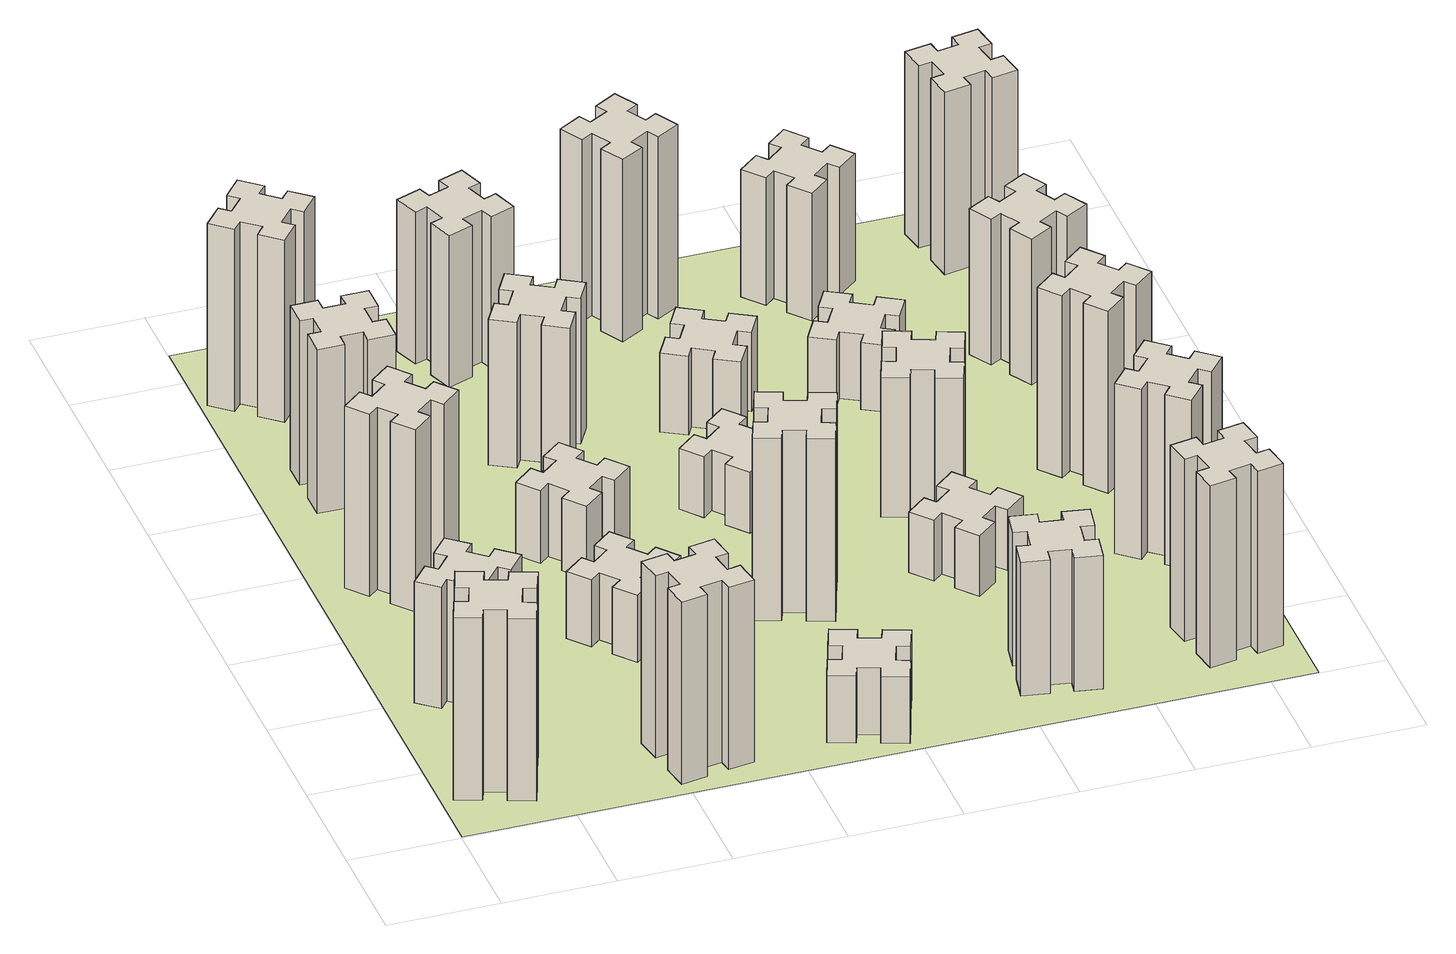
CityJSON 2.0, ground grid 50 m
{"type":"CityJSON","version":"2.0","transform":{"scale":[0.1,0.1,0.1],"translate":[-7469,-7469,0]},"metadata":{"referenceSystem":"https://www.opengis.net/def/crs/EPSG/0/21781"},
"CityObjects":{
"building1":{"type":"Building","attributes":{"class":"1000","function":"1000","usage":"1000","yearOfConstruction":2016,"roofType":"1000","measuredHeight":90,"storeysAboveGround":30,"storeysBelowGround":0},"geometry":[{"type":"Solid","lod":"1","boundaries":[[[[0,1,2,3,4,5,6,7,8,9,10,11,12,13,14,15,16,17,18,19]],[[17,16,20,21]],[[16,15,22,20]],[[15,14,23,22]],[[14,13,24,23]],[[13,12,25,24]],[[12,11,26,25]],[[11,10,27,26]],[[10,9,28,27]],[[9,8,29,28]],[[8,7,30,29]],[[7,6,31,30]],[[6,5,32,31]],[[5,4,33,32]],[[4,3,34,33]],[[3,2,35,34]],[[2,1,36,35]],[[1,0,37,36]],[[0,19,38,37]],[[19,18,39,38]],[[18,17,21,39]],[[24,25,26,27,28,29,30,31,32,33,34,35,36,37,38,39,21,20,22,23]]]]}]},
"building2":{"type":"Building","attributes":{"class":"1000","function":"1000","usage":"1000","yearOfConstruction":2016,"roofType":"1000","measuredHeight":60,"storeysAboveGround":30,"storeysBelowGround":0},"geometry":[{"type":"Solid","lod":"1","boundaries":[[[[40,41,42,43,44,45,46,47,48,49,50,51,52,53,54,55,56,57,58,59]],[[57,56,60,61]],[[56,55,62,60]],[[55,54,63,62]],[[54,53,64,63]],[[53,52,65,64]],[[52,51,66,65]],[[51,50,67,66]],[[50,49,68,67]],[[49,48,69,68]],[[48,47,70,69]],[[47,46,71,70]],[[46,45,72,71]],[[45,44,73,72]],[[44,43,74,73]],[[43,42,75,74]],[[42,41,76,75]],[[41,40,77,76]],[[40,59,78,77]],[[59,58,79,78]],[[58,57,61,79]],[[64,65,66,67,68,69,70,71,72,73,74,75,76,77,78,79,61,60,62,63]]]]}]},
"building3":{"type":"Building","attributes":{"class":"1000","function":"1000","usage":"1000","yearOfConstruction":2016,"roofType":"1000","measuredHeight":90,"storeysAboveGround":30,"storeysBelowGround":0},"geometry":[{"type":"Solid","lod":"1","boundaries":[[[[80,81,82,83,84,85,86,87,88,89,90,91,92,93,94,95,96,97,98,99]],[[97,96,100,101]],[[96,95,102,100]],[[95,94,103,102]],[[94,93,104,103]],[[93,92,105,104]],[[92,91,106,105]],[[91,90,107,106]],[[90,89,108,107]],[[89,88,109,108]],[[88,87,110,109]],[[87,86,111,110]],[[86,85,112,111]],[[85,84,113,112]],[[84,83,114,113]],[[83,82,115,114]],[[82,81,116,115]],[[81,80,117,116]],[[80,99,118,117]],[[99,98,119,118]],[[98,97,101,119]],[[104,105,106,107,108,109,110,111,112,113,114,115,116,117,118,119,101,100,102,103]]]]}]},
"building4":{"type":"Building","attributes":{"class":"1000","function":"1000","usage":"1000","yearOfConstruction":2016,"roofType":"1000","measuredHeight":81,"storeysAboveGround":30,"storeysBelowGround":0},"geometry":[{"type":"Solid","lod":"1","boundaries":[[[[120,121,122,123,124,125,126,127,128,129,130,131,132,133,134,135,136,137,138,139]],[[137,136,140,141]],[[136,135,142,140]],[[135,134,143,142]],[[134,133,144,143]],[[133,132,145,144]],[[132,131,146,145]],[[131,130,147,146]],[[130,129,148,147]],[[129,128,149,148]],[[128,127,150,149]],[[127,126,151,150]],[[126,125,152,151]],[[125,124,153,152]],[[124,123,154,153]],[[123,122,155,154]],[[122,121,156,155]],[[121,120,157,156]],[[120,139,158,157]],[[139,138,159,158]],[[138,137,141,159]],[[144,145,146,147,148,149,150,151,152,153,154,155,156,157,158,159,141,140,142,143]]]]}]},
"building5":{"type":"Building","attributes":{"class":"1000","function":"1000","usage":"1000","yearOfConstruction":2016,"roofType":"1000","measuredHeight":90,"storeysAboveGround":30,"storeysBelowGround":0},"geometry":[{"type":"Solid","lod":"1","boundaries":[[[[160,161,162,163,164,165,166,167,168,169,170,171,172,173,174,175,176,177,178,179]],[[177,176,180,181]],[[176,175,182,180]],[[175,174,183,182]],[[174,173,184,183]],[[173,172,185,184]],[[172,171,186,185]],[[171,170,187,186]],[[170,169,188,187]],[[169,168,189,188]],[[168,167,190,189]],[[167,166,191,190]],[[166,165,192,191]],[[165,164,193,192]],[[164,163,194,193]],[[163,162,195,194]],[[162,161,196,195]],[[161,160,197,196]],[[160,179,198,197]],[[179,178,199,198]],[[178,177,181,199]],[[184,185,186,187,188,189,190,191,192,193,194,195,196,197,198,199,181,180,182,183]]]]}]},
"building6":{"type":"Building","attributes":{"class":"1000","function":"1000","usage":"1000","yearOfConstruction":2016,"roofType":"1000","measuredHeight":90,"storeysAboveGround":30,"storeysBelowGround":0},"geometry":[{"type":"Solid","lod":"1","boundaries":[[[[200,201,202,203,204,205,206,207,208,209,210,211,212,213,214,215,216,217,218,219]],[[217,216,220,221]],[[216,215,222,220]],[[215,214,223,222]],[[214,213,224,223]],[[213,212,225,224]],[[212,211,226,225]],[[211,210,227,226]],[[210,209,228,227]],[[209,208,229,228]],[[208,207,230,229]],[[207,206,231,230]],[[206,205,232,231]],[[205,204,233,232]],[[204,203,234,233]],[[203,202,235,234]],[[202,201,236,235]],[[201,200,237,236]],[[200,219,238,237]],[[219,218,239,238]],[[218,217,221,239]],[[224,225,226,227,228,229,230,231,232,233,234,235,236,237,238,239,221,220,222,223]]]]}]},
"building7":{"type":"Building","attributes":{"class":"1000","function":"1000","usage":"1000","yearOfConstruction":2016,"roofType":"1000","measuredHeight":33,"storeysAboveGround":30,"storeysBelowGround":0},"geometry":[{"type":"Solid","lod":"1","boundaries":[[[[240,241,242,243,244,245,246,247,248,249,250,251,252,253,254,255,256,257,258,259]],[[257,256,260,261]],[[256,255,262,260]],[[255,254,263,262]],[[254,253,264,263]],[[253,252,265,264]],[[252,251,266,265]],[[251,250,267,266]],[[250,249,268,267]],[[249,248,269,268]],[[248,247,270,269]],[[247,246,271,270]],[[246,245,272,271]],[[245,244,273,272]],[[244,243,274,273]],[[243,242,275,274]],[[242,241,276,275]],[[241,240,277,276]],[[240,259,278,277]],[[259,258,279,278]],[[258,257,261,279]],[[264,265,266,267,268,269,270,271,272,273,274,275,276,277,278,279,261,260,262,263]]]]}]},
"building8":{"type":"Building","attributes":{"class":"1000","function":"1000","usage":"1000","yearOfConstruction":2016,"roofType":"1000","measuredHeight":36,"storeysAboveGround":30,"storeysBelowGround":0},"geometry":[{"type":"Solid","lod":"1","boundaries":[[[[280,281,282,283,284,285,286,287,288,289,290,291,292,293,294,295,296,297,298,299]],[[297,296,300,301]],[[296,295,302,300]],[[295,294,303,302]],[[294,293,304,303]],[[293,292,305,304]],[[292,291,306,305]],[[291,290,307,306]],[[290,289,308,307]],[[289,288,309,308]],[[288,287,310,309]],[[287,286,311,310]],[[286,285,312,311]],[[285,284,313,312]],[[284,283,314,313]],[[283,282,315,314]],[[282,281,316,315]],[[281,280,317,316]],[[280,299,318,317]],[[299,298,319,318]],[[298,297,301,319]],[[304,305,306,307,308,309,310,311,312,313,314,315,316,317,318,319,301,300,302,303]]]]}]},
"building9":{"type":"Building","attributes":{"class":"1000","function":"1000","usage":"1000","yearOfConstruction":2016,"roofType":"1000","measuredHeight":33,"storeysAboveGround":30,"storeysBelowGround":0},"geometry":[{"type":"Solid","lod":"1","boundaries":[[[[320,321,322,323,324,325,326,327,328,329,330,331,332,333,334,335,336,337,338,339]],[[337,336,340,341]],[[336,335,342,340]],[[335,334,343,342]],[[334,333,344,343]],[[333,332,345,344]],[[332,331,346,345]],[[331,330,347,346]],[[330,329,348,347]],[[329,328,349,348]],[[328,327,350,349]],[[327,326,351,350]],[[326,325,352,351]],[[325,324,353,352]],[[324,323,354,353]],[[323,322,355,354]],[[322,321,356,355]],[[321,320,357,356]],[[320,339,358,357]],[[339,338,359,358]],[[338,337,341,359]],[[344,345,346,347,348,349,350,351,352,353,354,355,356,357,358,359,341,340,342,343]]]]}]},
"building10":{"type":"Building","attributes":{"class":"1000","function":"1000","usage":"1000","yearOfConstruction":2016,"roofType":"1000","measuredHeight":72,"storeysAboveGround":30,"storeysBelowGround":0},"geometry":[{"type":"Solid","lod":"1","boundaries":[[[[360,361,362,363,364,365,366,367,368,369,370,371,372,373,374,375,376,377,378,379]],[[377,376,380,381]],[[376,375,382,380]],[[375,374,383,382]],[[374,373,384,383]],[[373,372,385,384]],[[372,371,386,385]],[[371,370,387,386]],[[370,369,388,387]],[[369,368,389,388]],[[368,367,390,389]],[[367,366,391,390]],[[366,365,392,391]],[[365,364,393,392]],[[364,363,394,393]],[[363,362,395,394]],[[362,361,396,395]],[[361,360,397,396]],[[360,379,398,397]],[[379,378,399,398]],[[378,377,381,399]],[[384,385,386,387,388,389,390,391,392,393,394,395,396,397,398,399,381,380,382,383]]]]}]},
"building11":{"type":"Building","attributes":{"class":"1000","function":"1000","usage":"1000","yearOfConstruction":2016,"roofType":"1000","measuredHeight":75,"storeysAboveGround":30,"storeysBelowGround":0},"geometry":[{"type":"Solid","lod":"1","boundaries":[[[[400,401,402,403,404,405,406,407,408,409,410,411,412,413,414,415,416,417,418,419]],[[417,416,420,421]],[[416,415,422,420]],[[415,414,423,422]],[[414,413,424,423]],[[413,412,425,424]],[[412,411,426,425]],[[411,410,427,426]],[[410,409,428,427]],[[409,408,429,428]],[[408,407,430,429]],[[407,406,431,430]],[[406,405,432,431]],[[405,404,433,432]],[[404,403,434,433]],[[403,402,435,434]],[[402,401,436,435]],[[401,400,437,436]],[[400,419,438,437]],[[419,418,439,438]],[[418,417,421,439]],[[424,425,426,427,428,429,430,431,432,433,434,435,436,437,438,439,421,420,422,423]]]]}]},
"building12":{"type":"Building","attributes":{"class":"1000","function":"1000","usage":"1000","yearOfConstruction":2016,"roofType":"1000","measuredHeight":90,"storeysAboveGround":30,"storeysBelowGround":0},"geometry":[{"type":"Solid","lod":"1","boundaries":[[[[440,441,442,443,444,445,446,447,448,449,450,451,452,453,454,455,456,457,458,459]],[[457,456,460,461]],[[456,455,462,460]],[[455,454,463,462]],[[454,453,464,463]],[[453,452,465,464]],[[452,451,466,465]],[[451,450,467,466]],[[450,449,468,467]],[[449,448,469,468]],[[448,447,470,469]],[[447,446,471,470]],[[446,445,472,471]],[[445,444,473,472]],[[444,443,474,473]],[[443,442,475,474]],[[442,441,476,475]],[[441,440,477,476]],[[440,459,478,477]],[[459,458,479,478]],[[458,457,461,479]],[[464,465,466,467,468,469,470,471,472,473,474,475,476,477,478,479,461,460,462,463]]]]}]},
"building13":{"type":"Building","attributes":{"class":"1000","function":"1000","usage":"1000","yearOfConstruction":2016,"roofType":"1000","measuredHeight":30,"storeysAboveGround":30,"storeysBelowGround":0},"geometry":[{"type":"Solid","lod":"1","boundaries":[[[[480,481,482,483,484,485,486,487,488,489,490,491,492,493,494,495,496,497,498,499]],[[497,496,500,501]],[[496,495,502,500]],[[495,494,503,502]],[[494,493,504,503]],[[493,492,505,504]],[[492,491,506,505]],[[491,490,507,506]],[[490,489,508,507]],[[489,488,509,508]],[[488,487,510,509]],[[487,486,511,510]],[[486,485,512,511]],[[485,484,513,512]],[[484,483,514,513]],[[483,482,515,514]],[[482,481,516,515]],[[481,480,517,516]],[[480,499,518,517]],[[499,498,519,518]],[[498,497,501,519]],[[504,505,506,507,508,509,510,511,512,513,514,515,516,517,518,519,501,500,502,503]]]]}]},
"building14":{"type":"Building","attributes":{"class":"1000","function":"1000","usage":"1000","yearOfConstruction":2016,"roofType":"1000","measuredHeight":39,"storeysAboveGround":30,"storeysBelowGround":0},"geometry":[{"type":"Solid","lod":"1","boundaries":[[[[520,521,522,523,524,525,526,527,528,529,530,531,532,533,534,535,536,537,538,539]],[[537,536,540,541]],[[536,535,542,540]],[[535,534,543,542]],[[534,533,544,543]],[[533,532,545,544]],[[532,531,546,545]],[[531,530,547,546]],[[530,529,548,547]],[[529,528,549,548]],[[528,527,550,549]],[[527,526,551,550]],[[526,525,552,551]],[[525,524,553,552]],[[524,523,554,553]],[[523,522,555,554]],[[522,521,556,555]],[[521,520,557,556]],[[520,539,558,557]],[[539,538,559,558]],[[538,537,541,559]],[[544,545,546,547,548,549,550,551,552,553,554,555,556,557,558,559,541,540,542,543]]]]}]},
"building15":{"type":"Building","attributes":{"class":"1000","function":"1000","usage":"1000","yearOfConstruction":2016,"roofType":"1000","measuredHeight":66,"storeysAboveGround":30,"storeysBelowGround":0},"geometry":[{"type":"Solid","lod":"1","boundaries":[[[[560,561,562,563,564,565,566,567,568,569,570,571,572,573,574,575,576,577,578,579]],[[577,576,580,581]],[[576,575,582,580]],[[575,574,583,582]],[[574,573,584,583]],[[573,572,585,584]],[[572,571,586,585]],[[571,570,587,586]],[[570,569,588,587]],[[569,568,589,588]],[[568,567,590,589]],[[567,566,591,590]],[[566,565,592,591]],[[565,564,593,592]],[[564,563,594,593]],[[563,562,595,594]],[[562,561,596,595]],[[561,560,597,596]],[[560,579,598,597]],[[579,578,599,598]],[[578,577,581,599]],[[584,585,586,587,588,589,590,591,592,593,594,595,596,597,598,599,581,580,582,583]]]]}]},
"building16":{"type":"Building","attributes":{"class":"1000","function":"1000","usage":"1000","yearOfConstruction":2016,"roofType":"1000","measuredHeight":90,"storeysAboveGround":30,"storeysBelowGround":0},"geometry":[{"type":"Solid","lod":"1","boundaries":[[[[600,601,602,603,604,605,606,607,608,609,610,611,612,613,614,615,616,617,618,619]],[[617,616,620,621]],[[616,615,622,620]],[[615,614,623,622]],[[614,613,624,623]],[[613,612,625,624]],[[612,611,626,625]],[[611,610,627,626]],[[610,609,628,627]],[[609,608,629,628]],[[608,607,630,629]],[[607,606,631,630]],[[606,605,632,631]],[[605,604,633,632]],[[604,603,634,633]],[[603,602,635,634]],[[602,601,636,635]],[[601,600,637,636]],[[600,619,638,637]],[[619,618,639,638]],[[618,617,621,639]],[[624,625,626,627,628,629,630,631,632,633,634,635,636,637,638,639,621,620,622,623]]]]}]},
"building17":{"type":"Building","attributes":{"class":"1000","function":"1000","usage":"1000","yearOfConstruction":2016,"roofType":"1000","measuredHeight":30,"storeysAboveGround":30,"storeysBelowGround":0},"geometry":[{"type":"Solid","lod":"1","boundaries":[[[[640,641,642,643,644,645,646,647,648,649,650,651,652,653,654,655,656,657,658,659]],[[657,656,660,661]],[[656,655,662,660]],[[655,654,663,662]],[[654,653,664,663]],[[653,652,665,664]],[[652,651,666,665]],[[651,650,667,666]],[[650,649,668,667]],[[649,648,669,668]],[[648,647,670,669]],[[647,646,671,670]],[[646,645,672,671]],[[645,644,673,672]],[[644,643,674,673]],[[643,642,675,674]],[[642,641,676,675]],[[641,640,677,676]],[[640,659,678,677]],[[659,658,679,678]],[[658,657,661,679]],[[664,665,666,667,668,669,670,671,672,673,674,675,676,677,678,679,661,660,662,663]]]]}]},
"building18":{"type":"Building","attributes":{"class":"1000","function":"1000","usage":"1000","yearOfConstruction":2016,"roofType":"1000","measuredHeight":69,"storeysAboveGround":30,"storeysBelowGround":0},"geometry":[{"type":"Solid","lod":"1","boundaries":[[[[680,681,682,683,684,685,686,687,688,689,690,691,692,693,694,695,696,697,698,699]],[[697,696,700,701]],[[696,695,702,700]],[[695,694,703,702]],[[694,693,704,703]],[[693,692,705,704]],[[692,691,706,705]],[[691,690,707,706]],[[690,689,708,707]],[[689,688,709,708]],[[688,687,710,709]],[[687,686,711,710]],[[686,685,712,711]],[[685,684,713,712]],[[684,683,714,713]],[[683,682,715,714]],[[682,681,716,715]],[[681,680,717,716]],[[680,699,718,717]],[[699,698,719,718]],[[698,697,701,719]],[[704,705,706,707,708,709,710,711,712,713,714,715,716,717,718,719,701,700,702,703]]]]}]},
"building19":{"type":"Building","attributes":{"class":"1000","function":"1000","usage":"1000","yearOfConstruction":2016,"roofType":"1000","measuredHeight":33,"storeysAboveGround":30,"storeysBelowGround":0},"geometry":[{"type":"Solid","lod":"1","boundaries":[[[[720,721,722,723,724,725,726,727,728,729,730,731,732,733,734,735,736,737,738,739]],[[737,736,740,741]],[[736,735,742,740]],[[735,734,743,742]],[[734,733,744,743]],[[733,732,745,744]],[[732,731,746,745]],[[731,730,747,746]],[[730,729,748,747]],[[729,728,749,748]],[[728,727,750,749]],[[727,726,751,750]],[[726,725,752,751]],[[725,724,753,752]],[[724,723,754,753]],[[723,722,755,754]],[[722,721,756,755]],[[721,720,757,756]],[[720,739,758,757]],[[739,738,759,758]],[[738,737,741,759]],[[744,745,746,747,748,749,750,751,752,753,754,755,756,757,758,759,741,740,742,743]]]]}]},
"building20":{"type":"Building","attributes":{"class":"1000","function":"1000","usage":"1000","yearOfConstruction":2016,"roofType":"1000","measuredHeight":90,"storeysAboveGround":30,"storeysBelowGround":0},"geometry":[{"type":"Solid","lod":"1","boundaries":[[[[760,761,762,763,764,765,766,767,768,769,770,771,772,773,774,775,776,777,778,779]],[[777,776,780,781]],[[776,775,782,780]],[[775,774,783,782]],[[774,773,784,783]],[[773,772,785,784]],[[772,771,786,785]],[[771,770,787,786]],[[770,769,788,787]],[[769,768,789,788]],[[768,767,790,789]],[[767,766,791,790]],[[766,765,792,791]],[[765,764,793,792]],[[764,763,794,793]],[[763,762,795,794]],[[762,761,796,795]],[[761,760,797,796]],[[760,779,798,797]],[[779,778,799,798]],[[778,777,781,799]],[[784,785,786,787,788,789,790,791,792,793,794,795,796,797,798,799,781,780,782,783]]]]}]},
"building21":{"type":"Building","attributes":{"class":"1000","function":"1000","usage":"1000","yearOfConstruction":2016,"roofType":"1000","measuredHeight":63,"storeysAboveGround":30,"storeysBelowGround":0},"geometry":[{"type":"Solid","lod":"1","boundaries":[[[[800,801,802,803,804,805,806,807,808,809,810,811,812,813,814,815,816,817,818,819]],[[817,816,820,821]],[[816,815,822,820]],[[815,814,823,822]],[[814,813,824,823]],[[813,812,825,824]],[[812,811,826,825]],[[811,810,827,826]],[[810,809,828,827]],[[809,808,829,828]],[[808,807,830,829]],[[807,806,831,830]],[[806,805,832,831]],[[805,804,833,832]],[[804,803,834,833]],[[803,802,835,834]],[[802,801,836,835]],[[801,800,837,836]],[[800,819,838,837]],[[819,818,839,838]],[[818,817,821,839]],[[824,825,826,827,828,829,830,831,832,833,834,835,836,837,838,839,821,820,822,823]]]]}]},
"building22":{"type":"Building","attributes":{"class":"1000","function":"1000","usage":"1000","yearOfConstruction":2016,"roofType":"1000","measuredHeight":84,"storeysAboveGround":30,"storeysBelowGround":0},"geometry":[{"type":"Solid","lod":"1","boundaries":[[[[840,841,842,843,844,845,846,847,848,849,850,851,852,853,854,855,856,857,858,859]],[[857,856,860,861]],[[856,855,862,860]],[[855,854,863,862]],[[854,853,864,863]],[[853,852,865,864]],[[852,851,866,865]],[[851,850,867,866]],[[850,849,868,867]],[[849,848,869,868]],[[848,847,870,869]],[[847,846,871,870]],[[846,845,872,871]],[[845,844,873,872]],[[844,843,874,873]],[[843,842,875,874]],[[842,841,876,875]],[[841,840,877,876]],[[840,859,878,877]],[[859,858,879,878]],[[858,857,861,879]],[[864,865,866,867,868,869,870,871,872,873,874,875,876,877,878,879,861,860,862,863]]]]}]},
"building23":{"type":"Building","attributes":{"class":"1000","function":"1000","usage":"1000","yearOfConstruction":2016,"roofType":"1000","measuredHeight":90,"storeysAboveGround":30,"storeysBelowGround":0},"geometry":[{"type":"Solid","lod":"1","boundaries":[[[[880,881,882,883,884,885,886,887,888,889,890,891,892,893,894,895,896,897,898,899]],[[897,896,900,901]],[[896,895,902,900]],[[895,894,903,902]],[[894,893,904,903]],[[893,892,905,904]],[[892,891,906,905]],[[891,890,907,906]],[[890,889,908,907]],[[889,888,909,908]],[[888,887,910,909]],[[887,886,911,910]],[[886,885,912,911]],[[885,884,913,912]],[[884,883,914,913]],[[883,882,915,914]],[[882,881,916,915]],[[881,880,917,916]],[[880,899,918,917]],[[899,898,919,918]],[[898,897,901,919]],[[904,905,906,907,908,909,910,911,912,913,914,915,916,917,918,919,901,900,902,903]]]]}]},
"building24":{"type":"Building","attributes":{"class":"1000","function":"1000","usage":"1000","yearOfConstruction":2016,"roofType":"1000","measuredHeight":72,"storeysAboveGround":30,"storeysBelowGround":0},"geometry":[{"type":"Solid","lod":"1","boundaries":[[[[920,921,922,923,924,925,926,927,928,929,930,931,932,933,934,935,936,937,938,939]],[[937,936,940,941]],[[936,935,942,940]],[[935,934,943,942]],[[934,933,944,943]],[[933,932,945,944]],[[932,931,946,945]],[[931,930,947,946]],[[930,929,948,947]],[[929,928,949,948]],[[928,927,950,949]],[[927,926,951,950]],[[926,925,952,951]],[[925,924,953,952]],[[924,923,954,953]],[[923,922,955,954]],[[922,921,956,955]],[[921,920,957,956]],[[920,939,958,957]],[[939,938,959,958]],[[938,937,941,959]],[[944,945,946,947,948,949,950,951,952,953,954,955,956,957,958,959,941,940,942,943]]]]}]},
"building25":{"type":"Building","attributes":{"class":"1000","function":"1000","usage":"1000","yearOfConstruction":2016,"roofType":"1000","measuredHeight":90,"storeysAboveGround":30,"storeysBelowGround":0},"geometry":[{"type":"Solid","lod":"1","boundaries":[[[[960,961,962,963,964,965,966,967,968,969,970,971,972,973,974,975,976,977,978,979]],[[977,976,980,981]],[[976,975,982,980]],[[975,974,983,982]],[[974,973,984,983]],[[973,972,985,984]],[[972,971,986,985]],[[971,970,987,986]],[[970,969,988,987]],[[969,968,989,988]],[[968,967,990,989]],[[967,966,991,990]],[[966,965,992,991]],[[965,964,993,992]],[[964,963,994,993]],[[963,962,995,994]],[[962,961,996,995]],[[961,960,997,996]],[[960,979,998,997]],[[979,978,999,998]],[[978,977,981,999]],[[984,985,986,987,988,989,990,991,992,993,994,995,996,997,998,999,981,980,982,983]]]]}]},
"landuse1":{"type":"LandUse","attributes":{"name":"plot1","function":"1010"},"geometry":[{"type":"MultiSurface","lod":"1","boundaries":[[[1000,1001,1002,1003]]]}]}
},
"vertices":[
[189,460,0],[155,366,0],[99,387,0],[57,274,0],[170,233,0],[191,289,0],[285,255,0],[264,199,0],[377,157,0],[418,270,0],[362,291,0],[396,385,0],[452,364,0],[493,477,0],[380,518,0],[360,462,0],[266,496,0],[287,552,0],[174,593,0],[133,480,0],[266,496,900],[287,552,900],[360,462,900],[380,518,900],[493,477,900],[452,364,900],[396,385,900],[362,291,900],[418,270,900],[377,157,900],[264,199,900],[285,255,900],[191,289,900],[170,233,900],[57,274,900],[99,387,900],[155,366,900],[189,460,900],[133,480,900],[174,593,900],
[484,1067,0],[408,1132,0],[446,1178,0],[354,1255,0],[277,1163,0],[323,1124,0],[259,1048,0],[213,1086,0],[136,994,0],[228,917,0],[266,963,0],[343,899,0],[304,853,0],[396,776,0],[473,868,0],[427,906,0],[492,983,0],[538,944,0],[615,1036,0],[523,1113,0],[492,983,600],[538,944,600],[427,906,600],[473,868,600],[396,776,600],[304,853,600],[343,899,600],[266,963,600],[228,917,600],[136,994,600],[213,1086,600],[259,1048,600],[323,1124,600],[277,1163,600],[354,1255,600],[446,1178,600],[408,1132,600],[484,1067,600],[523,1113,600],[615,1036,600],
[492,1888,0],[427,1964,0],[473,2003,0],[396,2095,0],[304,2018,0],[343,1972,0],[266,1907,0],[228,1953,0],[136,1876,0],[213,1784,0],[259,1823,0],[323,1746,0],[277,1708,0],[354,1616,0],[446,1693,0],[408,1739,0],[484,1803,0],[523,1757,0],[615,1834,0],[538,1926,0],[484,1803,900],[523,1757,900],[408,1739,900],[446,1693,900],[354,1616,900],[277,1708,900],[323,1746,900],[259,1823,900],[213,1784,900],[136,1876,900],[228,1953,900],[266,1907,900],[343,1972,900],[304,2018,900],[396,2095,900],[473,2003,900],[427,1964,900],[492,1888,900],[538,1926,900],[615,1834,900],
[485,2545,0],[485,2645,0],[545,2645,0],[545,2765,0],[425,2765,0],[425,2705,0],[325,2705,0],[325,2765,0],[205,2765,0],[205,2645,0],[265,2645,0],[265,2545,0],[205,2545,0],[205,2425,0],[325,2425,0],[325,2485,0],[425,2485,0],[425,2425,0],[545,2425,0],[545,2545,0],[425,2485,810],[425,2425,810],[325,2485,810],[325,2425,810],[205,2425,810],[205,2545,810],[265,2545,810],[265,2645,810],[205,2645,810],[205,2765,810],[325,2765,810],[325,2705,810],[425,2705,810],[425,2765,810],[545,2765,810],[545,2645,810],[485,2645,810],[485,2545,810],[545,2545,810],[545,2425,810],
[1085,158,0],[1184,176,0],[1194,117,0],[1312,137,0],[1291,256,0],[1232,245,0],[1215,344,0],[1274,354,0],[1253,472,0],[1135,451,0],[1145,392,0],[1047,375,0],[1037,434,0],[918,413,0],[939,295,0],[998,305,0],[1016,207,0],[957,197,0],[977,78,0],[1096,99,0],[1016,207,900],[957,197,900],[998,305,900],[939,295,900],[918,413,900],[1037,434,900],[1047,375,900],[1145,392,900],[1135,451,900],[1253,472,900],[1274,354,900],[1215,344,900],[1232,245,900],[1291,256,900],[1312,137,900],[1194,117,900],[1184,176,900],[1085,158,900],[1096,99,900],[977,78,900],
[384,3387,0],[308,3452,0],[346,3498,0],[254,3575,0],[177,3483,0],[223,3444,0],[159,3368,0],[113,3406,0],[36,3314,0],[128,3237,0],[166,3283,0],[243,3219,0],[204,3173,0],[296,3096,0],[373,3188,0],[327,3226,0],[392,3303,0],[438,3264,0],[515,3356,0],[423,3433,0],[392,3303,900],[438,3264,900],[327,3226,900],[373,3188,900],[296,3096,900],[204,3173,900],[243,3219,900],[166,3283,900],[128,3237,900],[36,3314,900],[113,3406,900],[159,3368,900],[223,3444,900],[177,3483,900],[254,3575,900],[346,3498,900],[308,3452,900],[384,3387,900],[423,3433,900],[515,3356,900],
[1083,1332,0],[1006,1267,0],[968,1313,0],[876,1236,0],[953,1144,0],[999,1183,0],[1063,1106,0],[1017,1068,0],[1094,976,0],[1186,1053,0],[1148,1099,0],[1224,1163,0],[1263,1117,0],[1355,1194,0],[1278,1286,0],[1232,1248,0],[1167,1324,0],[1213,1363,0],[1136,1455,0],[1044,1378,0],[1167,1324,330],[1213,1363,330],[1232,1248,330],[1278,1286,330],[1355,1194,330],[1263,1117,330],[1224,1163,330],[1148,1099,330],[1186,1053,330],[1094,976,330],[1017,1068,330],[1063,1106,330],[999,1183,330],[953,1144,330],[876,1236,330],[968,1313,330],[1006,1267,330],[1083,1332,330],[1044,1378,330],[1136,1455,330],
[1083,1972,0],[1006,1907,0],[968,1953,0],[876,1876,0],[953,1784,0],[999,1823,0],[1063,1746,0],[1017,1708,0],[1094,1616,0],[1186,1693,0],[1148,1739,0],[1224,1803,0],[1263,1757,0],[1355,1834,0],[1278,1926,0],[1232,1888,0],[1167,1964,0],[1213,2003,0],[1136,2095,0],[1044,2018,0],[1167,1964,360],[1213,2003,360],[1232,1888,360],[1278,1926,360],[1355,1834,360],[1263,1757,360],[1224,1803,360],[1148,1739,360],[1186,1693,360],[1094,1616,360],[1017,1708,360],[1063,1746,360],[999,1823,360],[953,1784,360],[876,1876,360],[968,1953,360],[1006,1907,360],[1083,1972,360],[1044,2018,360],[1136,2095,360],
[1769,360,0],[1735,266,0],[1679,287,0],[1637,174,0],[1750,133,0],[1771,189,0],[1865,155,0],[1844,99,0],[1957,57,0],[1998,170,0],[1942,191,0],[1976,285,0],[2032,264,0],[2073,377,0],[1960,418,0],[1940,362,0],[1846,396,0],[1867,452,0],[1754,493,0],[1713,380,0],[1846,396,330],[1867,452,330],[1940,362,330],[1960,418,330],[2073,377,330],[2032,264,330],[1976,285,330],[1942,191,330],[1998,170,330],[1957,57,330],[1844,99,330],[1865,155,330],[1771,189,330],[1750,133,330],[1637,174,330],[1679,287,330],[1735,266,330],[1769,360,330],[1713,380,330],[1754,493,330],
[1314,2666,0],[1227,2716,0],[1257,2768,0],[1153,2828,0],[1093,2724,0],[1145,2694,0],[1095,2607,0],[1043,2637,0],[983,2533,0],[1087,2473,0],[1117,2525,0],[1204,2475,0],[1174,2423,0],[1278,2363,0],[1338,2467,0],[1286,2497,0],[1336,2584,0],[1388,2554,0],[1448,2658,0],[1344,2718,0],[1336,2584,720],[1388,2554,720],[1286,2497,720],[1338,2467,720],[1278,2363,720],[1174,2423,720],[1204,2475,720],[1117,2525,720],[1087,2473,720],[983,2533,720],[1043,2637,720],[1095,2607,720],[1145,2694,720],[1093,2724,720],[1153,2828,720],[1257,2768,720],[1227,2716,720],[1314,2666,720],[1344,2718,720],[1448,2658,720],
[1125,3456,0],[1031,3422,0],[1010,3478,0],[897,3437,0],[939,3324,0],[995,3345,0],[1029,3251,0],[973,3230,0],[1014,3117,0],[1127,3159,0],[1106,3215,0],[1200,3249,0],[1220,3193,0],[1333,3234,0],[1292,3347,0],[1236,3326,0],[1202,3420,0],[1258,3440,0],[1217,3553,0],[1104,3512,0],[1202,3420,750],[1258,3440,750],[1236,3326,750],[1292,3347,750],[1333,3234,750],[1220,3193,750],[1200,3249,750],[1106,3215,750],[1127,3159,750],[1014,3117,750],[973,3230,750],[1029,3251,750],[995,3345,750],[939,3324,750],[897,3437,750],[1010,3478,750],[1031,3422,750],[1125,3456,750],[1104,3512,750],[1217,3553,750],
[1769,1300,0],[1735,1206,0],[1679,1227,0],[1637,1114,0],[1750,1073,0],[1771,1129,0],[1865,1095,0],[1844,1039,0],[1957,997,0],[1998,1110,0],[1942,1131,0],[1976,1225,0],[2032,1204,0],[2073,1317,0],[1960,1358,0],[1940,1302,0],[1846,1336,0],[1867,1392,0],[1754,1433,0],[1713,1320,0],[1846,1336,900],[1867,1392,900],[1940,1302,900],[1960,1358,900],[2073,1317,900],[2032,1204,900],[1976,1225,900],[1942,1131,900],[1998,1110,900],[1957,997,900],[1844,1039,900],[1865,1095,900],[1771,1129,900],[1750,1073,900],[1637,1114,900],[1679,1227,900],[1735,1206,900],[1769,1300,900],[1713,1320,900],[1754,1433,900],
[1972,1988,0],[1907,2064,0],[1953,2103,0],[1876,2195,0],[1784,2118,0],[1823,2072,0],[1746,2007,0],[1708,2053,0],[1616,1976,0],[1693,1884,0],[1739,1923,0],[1803,1846,0],[1757,1808,0],[1834,1716,0],[1926,1793,0],[1888,1839,0],[1964,1903,0],[2003,1857,0],[2095,1934,0],[2018,2026,0],[1964,1903,300],[2003,1857,300],[1888,1839,300],[1926,1793,300],[1834,1716,300],[1757,1808,300],[1803,1846,300],[1739,1923,300],[1693,1884,300],[1616,1976,300],[1708,2053,300],[1746,2007,300],[1823,2072,300],[1784,2118,300],[1876,2195,300],[1953,2103,300],[1907,2064,300],[1972,1988,300],[2018,2026,300],[2095,1934,300],
[2026,2497,0],[2076,2584,0],[2128,2554,0],[2188,2658,0],[2084,2718,0],[2054,2666,0],[1967,2716,0],[1997,2768,0],[1893,2828,0],[1833,2724,0],[1885,2694,0],[1835,2607,0],[1783,2637,0],[1723,2533,0],[1827,2473,0],[1857,2525,0],[1944,2475,0],[1914,2423,0],[2018,2363,0],[2078,2467,0],[1944,2475,390],[1914,2423,390],[1857,2525,390],[1827,2473,390],[1723,2533,390],[1783,2637,390],[1835,2607,390],[1885,2694,390],[1833,2724,390],[1893,2828,390],[1997,2768,390],[1967,2716,390],[2054,2666,390],[2084,2718,390],[2188,2658,390],[2128,2554,390],[2076,2584,390],[2026,2497,390],[2078,2467,390],[2018,2363,390],
[2596,444,0],[2578,345,0],[2519,356,0],[2498,237,0],[2617,217,0],[2627,276,0],[2725,258,0],[2715,199,0],[2833,178,0],[2854,297,0],[2795,307,0],[2812,405,0],[2871,395,0],[2892,513,0],[2774,534,0],[2764,475,0],[2665,492,0],[2676,551,0],[2557,572,0],[2537,454,0],[2665,492,660],[2676,551,660],[2764,475,660],[2774,534,660],[2892,513,660],[2871,395,660],[2812,405,660],[2795,307,660],[2854,297,660],[2833,178,660],[2715,199,660],[2725,258,660],[2627,276,660],[2617,217,660],[2498,237,660],[2519,356,660],[2578,345,660],[2596,444,660],[2537,454,660],[2557,572,660],
[1844,3556,0],[1757,3506,0],[1727,3558,0],[1623,3498,0],[1683,3394,0],[1735,3424,0],[1785,3337,0],[1733,3307,0],[1793,3203,0],[1897,3263,0],[1867,3315,0],[1954,3365,0],[1984,3313,0],[2088,3373,0],[2028,3477,0],[1976,3447,0],[1926,3534,0],[1978,3564,0],[1918,3668,0],[1814,3608,0],[1926,3534,900],[1978,3564,900],[1976,3447,900],[2028,3477,900],[2088,3373,900],[1984,3313,900],[1954,3365,900],[1867,3315,900],[1897,3263,900],[1793,3203,900],[1733,3307,900],[1785,3337,900],[1735,3424,900],[1683,3394,900],[1623,3498,900],[1727,3558,900],[1757,3506,900],[1844,3556,900],[1814,3608,900],[1918,3668,900],
[2563,1332,0],[2486,1267,0],[2448,1313,0],[2356,1236,0],[2433,1144,0],[2479,1183,0],[2543,1106,0],[2497,1068,0],[2574,976,0],[2666,1053,0],[2628,1099,0],[2704,1163,0],[2743,1117,0],[2835,1194,0],[2758,1286,0],[2712,1248,0],[2647,1324,0],[2693,1363,0],[2616,1455,0],[2524,1378,0],[2647,1324,300],[2693,1363,300],[2712,1248,300],[2758,1286,300],[2835,1194,300],[2743,1117,300],[2704,1163,300],[2628,1099,300],[2666,1053,300],[2574,976,300],[2497,1068,300],[2543,1106,300],[2479,1183,300],[2433,1144,300],[2356,1236,300],[2448,1313,300],[2486,1267,300],[2563,1332,300],[2524,1378,300],[2616,1455,300],
[2682,1671,0],[2716,1765,0],[2772,1744,0],[2813,1857,0],[2700,1898,0],[2680,1842,0],[2586,1876,0],[2607,1932,0],[2494,1973,0],[2453,1860,0],[2509,1840,0],[2475,1746,0],[2419,1767,0],[2377,1654,0],[2490,1613,0],[2511,1669,0],[2605,1635,0],[2584,1579,0],[2697,1537,0],[2738,1650,0],[2605,1635,690],[2584,1579,690],[2511,1669,690],[2490,1613,690],[2377,1654,690],[2419,1767,690],[2475,1746,690],[2509,1840,690],[2453,1860,690],[2494,1973,690],[2607,1932,690],[2586,1876,690],[2680,1842,690],[2700,1898,690],[2813,1857,690],[2772,1744,690],[2716,1765,690],[2682,1671,690],[2738,1650,690],[2697,1537,690],
[2666,2497,0],[2716,2584,0],[2768,2554,0],[2828,2658,0],[2724,2718,0],[2694,2666,0],[2607,2716,0],[2637,2768,0],[2533,2828,0],[2473,2724,0],[2525,2694,0],[2475,2607,0],[2423,2637,0],[2363,2533,0],[2467,2473,0],[2497,2525,0],[2584,2475,0],[2554,2423,0],[2658,2363,0],[2718,2467,0],[2584,2475,330],[2554,2423,330],[2497,2525,330],[2467,2473,330],[2363,2533,330],[2423,2637,330],[2475,2607,330],[2525,2694,330],[2473,2724,330],[2533,2828,330],[2637,2768,330],[2607,2716,330],[2694,2666,330],[2724,2718,330],[2828,2658,330],[2768,2554,330],[2716,2584,330],[2666,2497,330],[2718,2467,330],[2658,2363,330],
[3465,492,0],[3367,475,0],[3357,534,0],[3238,513,0],[3259,395,0],[3318,405,0],[3336,307,0],[3277,297,0],[3297,178,0],[3416,199,0],[3405,258,0],[3504,276,0],[3514,217,0],[3632,237,0],[3611,356,0],[3552,345,0],[3535,444,0],[3594,454,0],[3573,572,0],[3455,551,0],[3535,444,900],[3594,454,900],[3552,345,900],[3611,356,900],[3632,237,900],[3514,217,900],[3504,276,900],[3405,258,900],[3416,199,900],[3297,178,900],[3277,297,900],[3336,307,900],[3318,405,900],[3259,395,900],[3238,513,900],[3357,534,900],[3367,475,900],[3465,492,900],[3455,551,900],[3573,572,900],
[2712,3368,0],[2647,3444,0],[2693,3483,0],[2616,3575,0],[2524,3498,0],[2563,3452,0],[2486,3387,0],[2448,3433,0],[2356,3356,0],[2433,3264,0],[2479,3303,0],[2543,3226,0],[2497,3188,0],[2574,3096,0],[2666,3173,0],[2628,3219,0],[2704,3283,0],[2743,3237,0],[2835,3314,0],[2758,3406,0],[2704,3283,630],[2743,3237,630],[2628,3219,630],[2666,3173,630],[2574,3096,630],[2497,3188,630],[2543,3226,630],[2479,3303,630],[2433,3264,630],[2356,3356,630],[2448,3433,630],[2486,3387,630],[2563,3452,630],[2524,3498,630],[2616,3575,630],[2693,3483,630],[2647,3444,630],[2712,3368,630],[2758,3406,630],[2835,3314,630],
[3487,1006,0],[3552,1083,0],[3598,1044,0],[3675,1136,0],[3583,1213,0],[3544,1167,0],[3468,1232,0],[3506,1278,0],[3414,1355,0],[3337,1263,0],[3383,1224,0],[3319,1148,0],[3273,1186,0],[3196,1094,0],[3288,1017,0],[3326,1063,0],[3403,999,0],[3364,953,0],[3456,876,0],[3533,968,0],[3403,999,840],[3364,953,840],[3326,1063,840],[3288,1017,840],[3196,1094,840],[3273,1186,840],[3319,1148,840],[3383,1224,840],[3337,1263,840],[3414,1355,840],[3506,1278,840],[3468,1232,840],[3544,1167,840],[3583,1213,840],[3675,1136,840],[3598,1044,840],[3552,1083,840],[3487,1006,840],[3533,968,840],[3456,876,840],
[3368,1639,0],[3444,1703,0],[3483,1657,0],[3575,1734,0],[3498,1826,0],[3452,1788,0],[3387,1864,0],[3433,1903,0],[3356,1995,0],[3264,1918,0],[3303,1872,0],[3226,1807,0],[3188,1853,0],[3096,1776,0],[3173,1684,0],[3219,1723,0],[3283,1646,0],[3237,1608,0],[3314,1516,0],[3406,1593,0],[3283,1646,900],[3237,1608,900],[3219,1723,900],[3173,1684,900],[3096,1776,900],[3188,1853,900],[3226,1807,900],[3303,1872,900],[3264,1918,900],[3356,1995,900],[3433,1903,900],[3387,1864,900],[3452,1788,900],[3498,1826,900],[3575,1734,900],[3483,1657,900],[3444,1703,900],[3368,1639,900],[3406,1593,900],[3314,1516,900],
[3347,2475,0],[3434,2525,0],[3464,2473,0],[3568,2533,0],[3508,2637,0],[3456,2607,0],[3406,2694,0],[3458,2724,0],[3398,2828,0],[3294,2768,0],[3324,2716,0],[3237,2666,0],[3207,2718,0],[3103,2658,0],[3163,2554,0],[3215,2584,0],[3265,2497,0],[3213,2467,0],[3273,2363,0],[3377,2423,0],[3265,2497,720],[3213,2467,720],[3215,2584,720],[3163,2554,720],[3103,2658,720],[3207,2718,720],[3237,2666,720],[3324,2716,720],[3294,2768,720],[3398,2828,720],[3458,2724,720],[3406,2694,720],[3456,2607,720],[3508,2637,720],[3568,2533,720],[3464,2473,720],[3434,2525,720],[3347,2475,720],[3377,2423,720],[3273,2363,720],
[3218,3465,0],[3236,3367,0],[3177,3357,0],[3197,3238,0],[3316,3259,0],[3305,3318,0],[3404,3336,0],[3414,3277,0],[3532,3297,0],[3511,3416,0],[3452,3405,0],[3435,3504,0],[3494,3514,0],[3473,3632,0],[3355,3611,0],[3365,3552,0],[3267,3535,0],[3257,3594,0],[3138,3573,0],[3159,3455,0],[3267,3535,900],[3257,3594,900],[3365,3552,900],[3355,3611,900],[3473,3632,900],[3494,3514,900],[3435,3504,900],[3452,3405,900],[3511,3416,900],[3532,3297,900],[3414,3277,900],[3404,3336,900],[3305,3318,900],[3316,3259,900],[3197,3238,900],[3177,3357,900],[3236,3367,900],[3218,3465,900],[3159,3455,900],[3138,3573,900],
[5,3705,0],[3705,3705,0],[3705,5,0],[5,5,0]
]}
